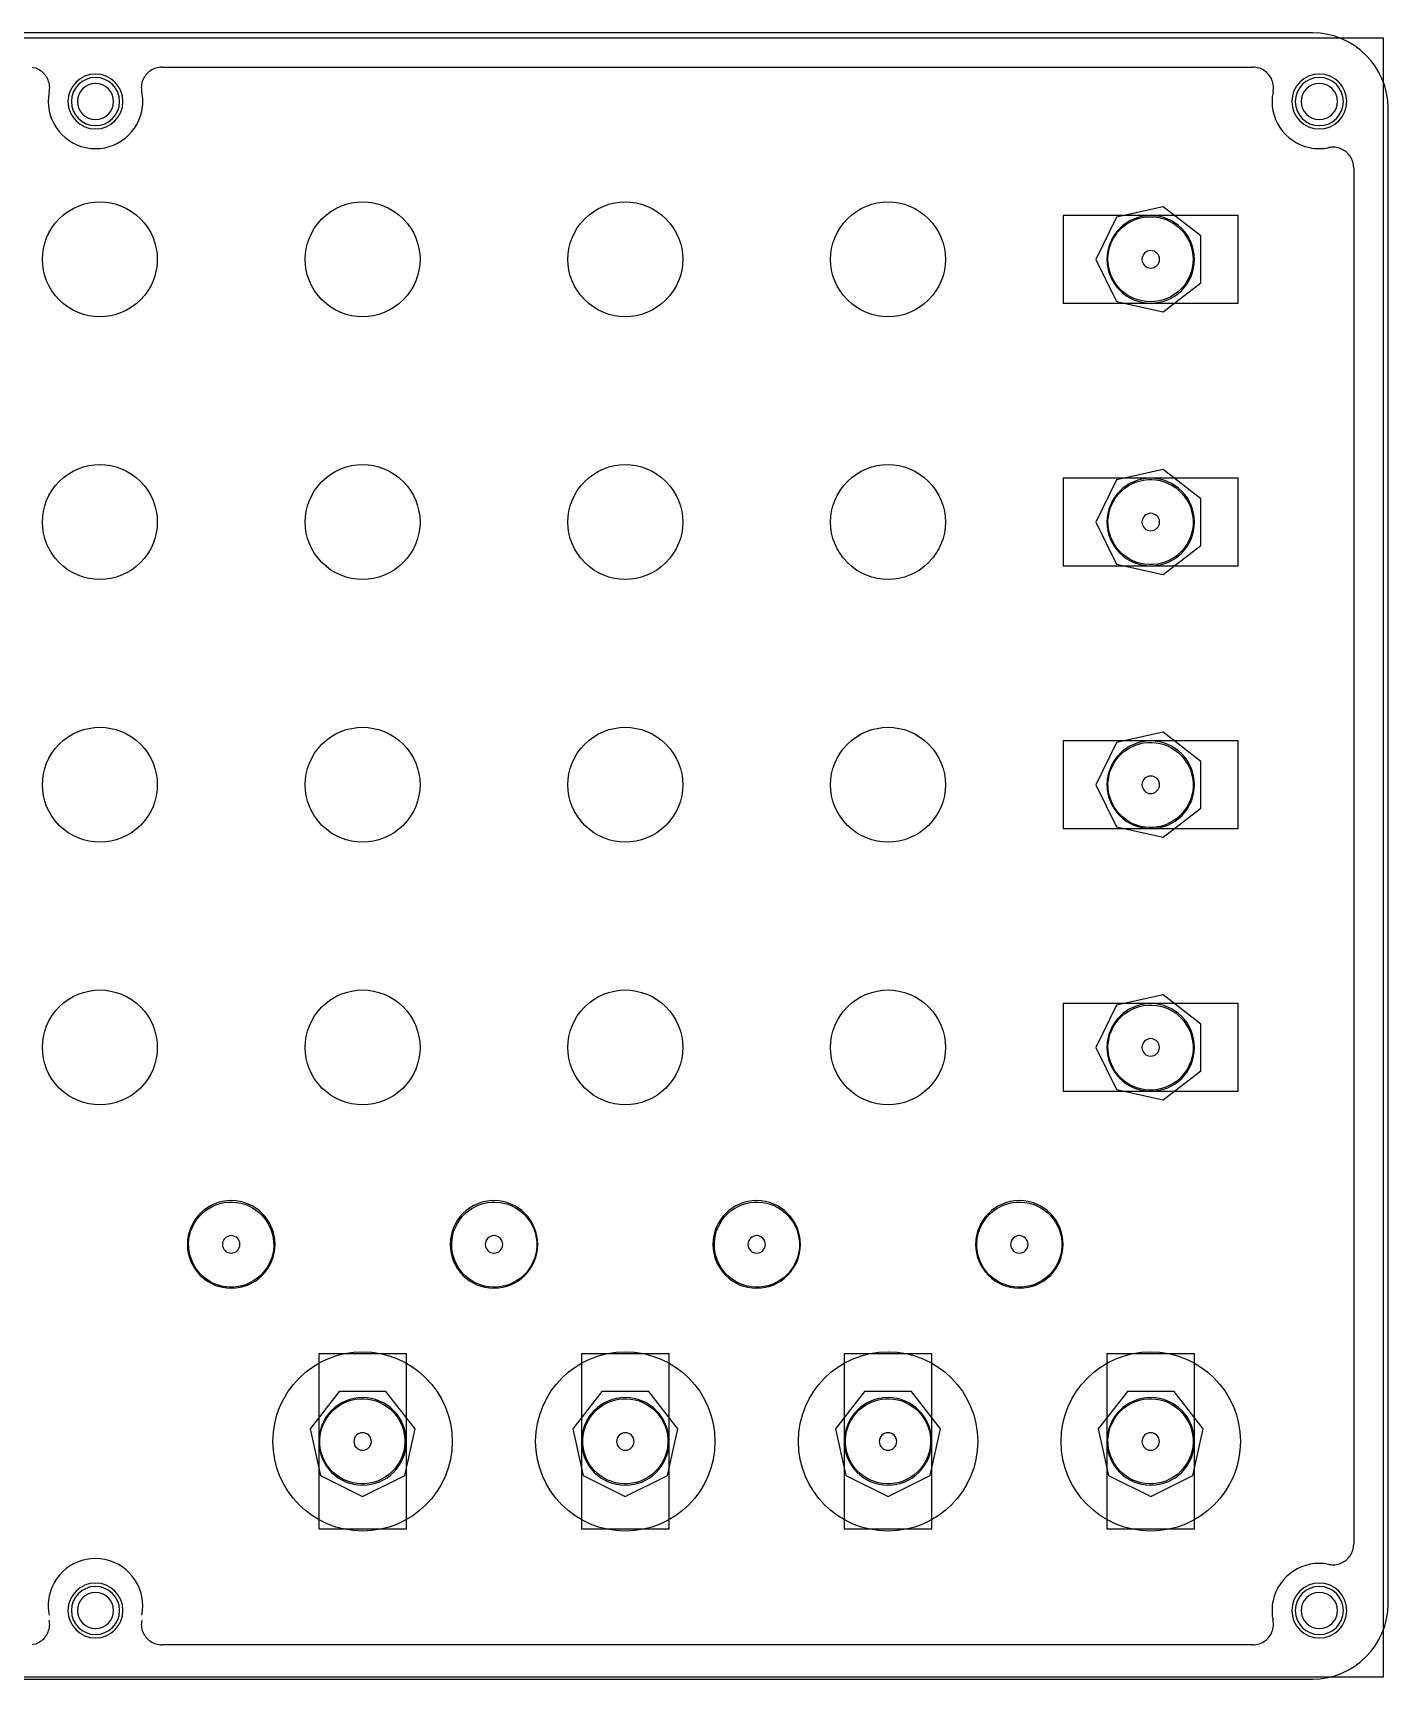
# Model space of a CAD drawing. Extents: x 8 to 196, y 4 to 123.
# Drawn here: x 97.7 to 195.9, y 4 to 123.4 of the extents above; entities that cross this region are included whole.
import ezdxf

# ---------------------------------------------------------------- set-up
doc = ezdxf.new("R2010")
doc.units = 0
doc.layers.add('knobs', color=7, linetype='CONTINUOUS')
doc.layers.add('pilot_hole_vectors', color=7, linetype='CONTINUOUS')

msp = doc.modelspace()

# ---------------------------------------------------------------- linework, layer by layer
at = {"layer": 'knobs', "color": 7}
for points in [[(190.429661, 123.429762), (13.945523, 123.429762)], [(98.833734, 119.147851), (98.852431, 119.256507), (98.862309, 119.36622), (98.864778, 119.476287), (98.858428, 119.586001), (98.844317, 119.695715), (98.822445, 119.804018), (98.792106, 119.909851), (98.754006, 120.013215), (98.70885, 120.113757), (98.655934, 120.210418), (98.595961, 120.302845), (98.529639, 120.39104), (98.456614, 120.474295), (98.378298, 120.551201), (98.293984, 120.622462), (98.204378, 120.687373), (98.110186, 120.745582), (98.012467, 120.796734), (97.910867, 120.840126), (97.806092, 120.876109), (97.6992, 120.904332), (97.590192, 120.924793)], [(107.005302, 120.940844), (106.894882, 120.936964), (106.784816, 120.924616), (106.67616, 120.904508), (106.569974, 120.876286), (106.465552, 120.840302), (106.363952, 120.796911), (106.265174, 120.745758), (106.172041, 120.687902), (106.082788, 120.623344), (105.998121, 120.552083), (105.919452, 120.474825), (105.846427, 120.391922), (105.779399, 120.30408), (105.71978, 120.2113), (105.667216, 120.114639), (105.621707, 120.014097), (105.583607, 119.91038), (105.553621, 119.804194), (105.530691, 119.696244), (105.516932, 119.58653), (105.510935, 119.476464), (105.512699, 119.366044), (105.523282, 119.25633), (105.54198, 119.147675)], [(107.005302, 120.940844), (186.11078, 120.940844)], [(187.574384, 119.147851), (187.593081, 119.256507), (187.602606, 119.36622), (187.605428, 119.476287), (187.599078, 119.586001), (187.584615, 119.695715), (187.562742, 119.804018), (187.533109, 119.909851), (187.494303, 120.013215), (187.449501, 120.113757), (187.396584, 120.210418), (187.336612, 120.302845), (187.269937, 120.39104), (187.197617, 120.474295), (187.118948, 120.551201), (187.034281, 120.622462), (186.945381, 120.687373), (186.850837, 120.745582), (186.753117, 120.796734), (186.651165, 120.840126), (186.54639, 120.876109), (186.439498, 120.904332), (186.331548, 120.924793), (186.221128, 120.93714), (186.111062, 120.94102)], [(195.913592, 9.520781), (195.913592, 117.957967)], [(193.419347, 113.64861), (193.415114, 113.759029), (193.402767, 113.868391), (193.383364, 113.976693), (193.354436, 114.082879), (193.318806, 114.187654), (193.274708, 114.288902), (193.223556, 114.386621), (193.1657, 114.48046), (193.101142, 114.56936), (193.029528, 114.653321), (192.95227, 114.732343), (192.868661, 114.805015), (192.781172, 114.871338), (192.688392, 114.930957), (192.591025, 114.983874), (192.490483, 115.029382), (192.386414, 115.067482), (192.280228, 115.097468), (192.172278, 115.119693), (192.061858, 115.133452), (191.951792, 115.139802), (191.841372, 115.137685), (191.731306, 115.127454), (191.621592, 115.10911)], [(193.419347, 113.64861), (193.419347, 13.830491)], [(191.621662, 12.370555), (191.731376, 12.351505), (191.840737, 12.341627), (191.951157, 12.339511), (192.061223, 12.345508), (192.170937, 12.359619), (192.279593, 12.381491), (192.385779, 12.41183), (192.489143, 12.449577), (192.589685, 12.495086), (192.687051, 12.547649), (192.780537, 12.606916), (192.868732, 12.673591), (192.951635, 12.746263), (193.02854, 12.82458), (193.100154, 12.908541), (193.165065, 12.998147), (193.223626, 13.091986), (193.274779, 13.189705), (193.318171, 13.290952), (193.354507, 13.395374), (193.382729, 13.502619), (193.402837, 13.610569), (193.415185, 13.720283), (193.419418, 13.830702)], [(97.590192, 6.55459), (97.698848, 6.574698), (97.805386, 6.602921), (97.910161, 6.638551), (98.011761, 6.681943), (98.109481, 6.733448), (98.203673, 6.791304), (98.292925, 6.856215), (98.377239, 6.927476), (98.456261, 7.004382), (98.529286, 7.087637), (98.595609, 7.175479), (98.655228, 7.267554), (98.708145, 7.364568), (98.753653, 7.465109), (98.791753, 7.568826), (98.822092, 7.675012), (98.844317, 7.782962), (98.858428, 7.892323), (98.864778, 8.002743), (98.862661, 8.113162), (98.852431, 8.222523), (98.833734, 8.331532)], [(105.541838, 8.331532), (105.523141, 8.222523), (105.512558, 8.113162), (105.510794, 8.003448), (105.517144, 7.893029), (105.530902, 7.783668), (105.552775, 7.675718), (105.583466, 7.569532), (105.621213, 7.466168), (105.666722, 7.365979), (105.718933, 7.268965), (105.779258, 7.176184), (105.84558, 7.08799), (105.918605, 7.005087), (105.997275, 6.927829), (106.081236, 6.856921), (106.171194, 6.792009), (106.265386, 6.733801), (106.363105, 6.682648), (106.464352, 6.638551), (106.56948, 6.603273), (106.676019, 6.575051), (106.784675, 6.55459), (106.894388, 6.542243), (107.005161, 6.538009)], [(186.110921, 6.538009), (186.22134, 6.542243), (186.330701, 6.55459), (186.43971, 6.574698), (186.545543, 6.602921), (186.651023, 6.638551), (186.752271, 6.681943), (186.850343, 6.733448), (186.943829, 6.791304), (187.033435, 6.856215), (187.117748, 6.927476), (187.196771, 7.004382), (187.269796, 7.087637), (187.336118, 7.175479), (187.39609, 7.267554), (187.449007, 7.364568), (187.494515, 7.465109), (187.532968, 7.568826), (187.562601, 7.675012), (187.584826, 7.782962), (187.59929, 7.892323), (187.605287, 8.002743), (187.603171, 8.113162), (187.59294, 8.222523), (187.574243, 8.331532)], [(186.110921, 6.538009), (107.005443, 6.538009)], [(13.945523, 4.049974), (190.429661, 4.049974)]]:
    msp.add_lwpolyline(points, dxfattribs=at)
for points in [[(103.505111, 118.455207), (103.505111, 118.455207)], [(103.935041, 118.455207), (103.935041, 118.455207)], [(104.181704, 118.455207), (104.181704, 118.455207)], [(192.245232, 118.455207), (192.245232, 118.455207)], [(192.675868, 118.455207), (192.675868, 118.455207)], [(192.92253, 118.455207), (192.92253, 118.455207)], [(103.505111, 9.023646), (103.505111, 9.023646)], [(103.935041, 9.023646), (103.935041, 9.023646)], [(104.181704, 9.023646), (104.181704, 9.023646)], [(192.245232, 9.023646), (192.245232, 9.023646)], [(192.675868, 9.023646), (192.675868, 9.023646)], [(192.92253, 9.023646), (192.92253, 9.023646)]]:
    msp.add_lwpolyline(points, close=True, dxfattribs=at)
at = {"layer": 'knobs', "color": 4}
for points in [[(172.354069, 103.832321), (185.054069, 103.832321), (185.054069, 110.182321), (172.354069, 110.182321), (172.354069, 103.832321), (172.354069, 103.832321)], [(172.354069, 84.782321), (185.054069, 84.782321), (185.054069, 91.132321), (172.354069, 91.132321), (172.354069, 84.782321), (172.354069, 84.782321)], [(172.354069, 65.732321), (185.054069, 65.732321), (185.054069, 72.082321), (172.354069, 72.082321), (172.354069, 65.732321), (172.354069, 65.732321)], [(172.354069, 46.682674), (185.054069, 46.682674), (185.054069, 53.032674), (172.354069, 53.032674), (172.354069, 46.682674), (172.354069, 46.682674)], [(118.379069, 14.933732), (124.729069, 14.933732), (124.729069, 27.633732), (118.379069, 27.633732), (118.379069, 14.933732), (118.379069, 14.933732)], [(137.429069, 14.933732), (143.779069, 14.933732), (143.779069, 27.633732), (137.429069, 27.633732), (137.429069, 14.933732), (137.429069, 14.933732)], [(156.479069, 14.933732), (162.829069, 14.933732), (162.829069, 27.633732), (156.479069, 27.633732), (156.479069, 14.933732), (156.479069, 14.933732)], [(175.529069, 14.933732), (181.879069, 14.933732), (181.879069, 27.633732), (175.529069, 27.633732), (175.529069, 14.933732), (175.529069, 14.933732)]]:
    msp.add_lwpolyline(points, close=True, dxfattribs=at)
at = {"layer": 'knobs', "color": 1}
for points in [[(182.335775, 108.702983), (179.616917, 110.816827), (176.225664, 110.062236), (174.716481, 107.00718), (176.225664, 103.952125), (179.616917, 103.196827), (182.335775, 105.31173), (182.335775, 108.702983), (182.335775, 108.702983)], [(178.706009, 107.641228), (178.706009, 107.641228)], [(178.703963, 103.832321), (178.703963, 103.832321)], [(182.335775, 89.652983), (179.616917, 91.766827), (176.225664, 91.012236), (174.716481, 87.95718), (176.225664, 84.902125), (179.616917, 84.146827), (182.335775, 86.26173), (182.335775, 89.652983), (182.335775, 89.652983)], [(178.706009, 88.591228), (178.706009, 88.591228)], [(178.703963, 84.782321), (178.703963, 84.782321)], [(182.335775, 70.602983), (179.616917, 72.716827), (176.225664, 71.962236), (174.716481, 68.90718), (176.225664, 65.852125), (179.616917, 65.096827), (182.335775, 67.21173), (182.335775, 70.602983), (182.335775, 70.602983)], [(178.706009, 69.541228), (178.706009, 69.541228)], [(178.703963, 65.732321), (178.703963, 65.732321)], [(182.335775, 51.553336), (179.616917, 53.66718), (176.225664, 52.912589), (174.716481, 49.857533), (176.225664, 46.802477), (179.616917, 46.04718), (182.335775, 48.162436), (182.335775, 51.553336), (182.335775, 51.553336)], [(178.705339, 50.493627), (178.705339, 50.493627)], [(178.703963, 46.682674), (178.703963, 46.682674)], [(112.66421, 35.571197), (112.66421, 35.571197)], [(115.204633, 35.571197), (115.204633, 35.571197)], [(131.71421, 35.571197), (131.71421, 35.571197)], [(134.254633, 35.571197), (134.254633, 35.571197)], [(150.76421, 35.571197), (150.76421, 35.571197)], [(153.304633, 35.571197), (153.304633, 35.571197)], [(169.81421, 35.571197), (169.81421, 35.571197)], [(172.354633, 35.571197), (172.354633, 35.571197)], [(121.554633, 27.785991), (121.554633, 27.785991)], [(140.605339, 27.785991), (140.605339, 27.785991)], [(159.655339, 27.785991), (159.655339, 27.785991)], [(178.705339, 27.785991), (178.705339, 27.785991)], [(119.858972, 24.915509), (117.744422, 22.196651), (118.499013, 18.805398), (121.554069, 17.296215), (124.609125, 18.805398), (125.364069, 22.196651), (123.249519, 24.915509), (119.858972, 24.915509), (119.858972, 24.915509)], [(138.908972, 24.915509), (136.794422, 22.196651), (137.549013, 18.805398), (140.604069, 17.296215), (143.659125, 18.805398), (144.414069, 22.196651), (142.299519, 24.915509), (138.908972, 24.915509), (138.908972, 24.915509)], [(157.958972, 24.915509), (155.844422, 22.196651), (156.599013, 18.805398), (159.654069, 17.296215), (162.709125, 18.805398), (163.464069, 22.196651), (161.349519, 24.915509), (157.958972, 24.915509), (157.958972, 24.915509)], [(177.008972, 24.915509), (174.894422, 22.196651), (175.649013, 18.805398), (178.704069, 17.296215), (181.759125, 18.805398), (182.514069, 22.196651), (180.399519, 24.915509), (177.008972, 24.915509), (177.008972, 24.915509)], [(122.18921, 21.283344), (122.18921, 21.283344)], [(124.728963, 21.283697), (124.728963, 21.283697)], [(141.23921, 21.283344), (141.23921, 21.283344)], [(143.778963, 21.283697), (143.778963, 21.283697)], [(160.28854, 21.283344), (160.28854, 21.283344)], [(162.828963, 21.283697), (162.828963, 21.283697)], [(179.33921, 21.283344), (179.33921, 21.283344)], [(181.878963, 21.283697), (181.878963, 21.283697)]]:
    msp.add_lwpolyline(points, close=True, dxfattribs=at)
at = {"layer": 'knobs', "color": 7}
for points in [[(195.913592, 117.957896), (195.913592, 120.980144), (193.458611, 123.429832), (190.429661, 123.429832)], [(102.188156, 120.444874), (101.086784, 120.444874), (100.193904, 119.55411), (100.193904, 118.455207)], [(102.187733, 120.198635), (101.222886, 120.198635), (100.440425, 119.41829), (100.440425, 118.455207)], [(102.188192, 119.769657), (101.460764, 119.769657), (100.871272, 119.181224), (100.871272, 118.455207)], [(103.935041, 118.455207), (103.935041, 119.41829), (103.152933, 120.198635), (102.187733, 120.198635)], [(104.181704, 118.455207), (104.181704, 119.55411), (103.288823, 120.444874), (102.188156, 120.444874)], [(103.505111, 118.455207), (103.505111, 119.181224), (102.915267, 119.769657), (102.188192, 119.769657)], [(190.92863, 120.444874), (189.827611, 120.444874), (188.934378, 119.55411), (188.934378, 118.455207)], [(190.92856, 120.198635), (189.96336, 120.198635), (189.181251, 119.41829), (189.181251, 118.455207)], [(190.928666, 119.769657), (190.200885, 119.769657), (189.611041, 119.181224), (189.611041, 118.455207)], [(192.675868, 118.455207), (192.675868, 119.41829), (191.893054, 120.198635), (190.92856, 120.198635)], [(192.92253, 118.455207), (192.92253, 119.55411), (192.02965, 120.444874), (190.92863, 120.444874)], [(192.245232, 118.455207), (192.245232, 119.181224), (191.655388, 119.769657), (190.928666, 119.769657)], [(98.833734, 119.147851), (98.450617, 117.299648), (99.641595, 115.491309), (101.494031, 115.109251)], [(100.193904, 118.455207), (100.193904, 117.356304), (101.086784, 116.465541), (102.188156, 116.465541)], [(100.440425, 118.455207), (100.440425, 117.492477), (101.222886, 116.711779), (102.187733, 116.711779)], [(100.871272, 118.455207), (100.871272, 117.729543), (101.461117, 117.14111), (102.188192, 117.14111)], [(102.187733, 116.711779), (103.152933, 116.711779), (103.935041, 117.492477), (103.935041, 118.455207)], [(102.188156, 116.465541), (103.288823, 116.465541), (104.181704, 117.356304), (104.181704, 118.455207)], [(102.188192, 117.14111), (102.915267, 117.141463), (103.505111, 117.729896), (103.505111, 118.455207)], [(105.541803, 117.763198), (105.636348, 118.129382), (105.636348, 118.781668), (105.541803, 119.147498)], [(187.574384, 119.147851), (187.191267, 117.299648), (188.381892, 115.491309), (190.234681, 115.109251)], [(188.934378, 118.455207), (188.934378, 117.356304), (189.827611, 116.465541), (190.92863, 116.465541)], [(189.181251, 118.455207), (189.181251, 117.492477), (189.96336, 116.711779), (190.92856, 116.711779)], [(189.611041, 118.455207), (189.611041, 117.729543), (190.200885, 117.14111), (190.928666, 117.14111)], [(190.92856, 116.711779), (191.893054, 116.711779), (192.675868, 117.492477), (192.675868, 118.455207)], [(190.92863, 116.465541), (192.02965, 116.465893), (192.92253, 117.356304), (192.92253, 118.455207)], [(190.928666, 117.14111), (191.655388, 117.141463), (192.245232, 117.729896), (192.245232, 118.455207)], [(101.494031, 115.109251), (103.346114, 114.727193), (105.158686, 115.914995), (105.541803, 117.763198)], [(190.234681, 115.109251), (190.601217, 115.014354), (191.255267, 115.014354), (191.622509, 115.109251)], [(102.881541, 12.722557), (101.029105, 13.104968), (99.216886, 11.916459), (98.833769, 10.068962)], [(105.541838, 8.684309), (105.924955, 10.532159), (104.733977, 12.340146), (102.881541, 12.722557)], [(191.621662, 12.370555), (189.769579, 12.752261), (187.956654, 11.564458), (187.573537, 9.716961)], [(102.188156, 11.013666), (101.086784, 11.013666), (100.193904, 10.122902), (100.193904, 9.023646)], [(102.187733, 10.767074), (101.222886, 10.767074), (100.440425, 9.986377), (100.440425, 9.023646)], [(103.935041, 9.023646), (103.935041, 9.986377), (103.152933, 10.767074), (102.187733, 10.767074)], [(104.181704, 9.023646), (104.181704, 10.122196), (103.288823, 11.013666), (102.188156, 11.013666)], [(190.92863, 11.013666), (189.827611, 11.013666), (188.934378, 10.122902), (188.934378, 9.023646)], [(190.92856, 10.767074), (189.96336, 10.767074), (189.181251, 9.986377), (189.181251, 9.023646)], [(192.675868, 9.023646), (192.675868, 9.986377), (191.893054, 10.767074), (190.92856, 10.767074)], [(192.92253, 9.023646), (192.92253, 10.122196), (192.02965, 11.013666), (190.92863, 11.013666)], [(98.833769, 10.068962), (98.738872, 9.702779), (98.738872, 9.05014), (98.833769, 8.684309)], [(102.188192, 10.338096), (101.460764, 10.338096), (100.871272, 9.749663), (100.871272, 9.023646)], [(103.505111, 9.023646), (103.505111, 9.749663), (102.915267, 10.338096), (102.188192, 10.338096)], [(187.573537, 9.716961), (187.479346, 9.350424), (187.479346, 8.698138), (187.573537, 8.332308)], [(190.928666, 10.338096), (190.200885, 10.338096), (189.611041, 9.749663), (189.611041, 9.023646)], [(192.245232, 9.023646), (192.245232, 9.749663), (191.655388, 10.338096), (190.928666, 10.338096)], [(100.193904, 9.023646), (100.193904, 7.925096), (101.086784, 7.03398), (102.188156, 7.03398)], [(100.440425, 9.023646), (100.440425, 8.060916), (101.222886, 7.280219), (102.187733, 7.280219)], [(100.871272, 9.023646), (100.871272, 8.29763), (101.461117, 7.709196), (102.188192, 7.709196)], [(102.187733, 7.280219), (103.152933, 7.280219), (103.935041, 8.060916), (103.935041, 9.023646)], [(102.188156, 7.03398), (103.288823, 7.03398), (104.181704, 7.925096), (104.181704, 9.023646)], [(102.188192, 7.709196), (102.915267, 7.709902), (103.505111, 8.298335), (103.505111, 9.023646)], [(188.934378, 9.023646), (188.934378, 7.925096), (189.827611, 7.03398), (190.92863, 7.03398)], [(189.181251, 9.023646), (189.181251, 8.060916), (189.96336, 7.280219), (190.92856, 7.280219)], [(189.611041, 9.023646), (189.611041, 8.29763), (190.200885, 7.709196), (190.928666, 7.709196)], [(190.429661, 4.049974), (193.458611, 4.049974), (195.913592, 6.49931), (195.913592, 9.521557)], [(190.92856, 7.280219), (191.893054, 7.280219), (192.675868, 8.060916), (192.675868, 9.023646)], [(190.92863, 7.03398), (192.02965, 7.03398), (192.92253, 7.925096), (192.92253, 9.023646)], [(190.928666, 7.709196), (191.655388, 7.709902), (192.245232, 8.298335), (192.245232, 9.023646)]]:
    msp.add_open_spline(points, degree=3, dxfattribs=at)
at = {"layer": 'knobs', "color": 1}
for points in [[(178.703963, 110.182321), (176.950305, 110.182321), (175.528963, 108.76098), (175.528963, 107.007321)], [(181.878963, 107.007321), (181.878963, 108.76098), (180.457621, 110.182321), (178.703963, 110.182321)], [(178.706009, 107.641228), (178.355348, 107.641228), (178.070656, 107.356889), (178.070656, 107.006228)], [(179.340656, 107.006228), (179.339951, 107.356889), (179.05667, 107.641228), (178.706009, 107.641228)], [(175.528963, 107.007321), (175.528963, 105.254016), (176.950305, 103.832321), (178.703963, 103.832321)], [(178.070656, 107.006228), (178.070656, 106.655567), (178.355348, 106.371228), (178.706009, 106.371228)], [(178.703963, 103.832321), (180.457621, 103.832321), (181.878963, 105.253663), (181.878963, 107.007321)], [(178.706009, 106.371228), (179.05667, 106.371228), (179.340656, 106.655567), (179.340656, 107.006228)], [(178.703963, 91.132321), (176.950305, 91.132321), (175.528963, 89.71098), (175.528963, 87.957321)], [(181.878963, 87.957321), (181.878963, 89.71098), (180.457621, 91.132321), (178.703963, 91.132321)], [(178.706009, 88.591228), (178.355348, 88.591228), (178.070656, 88.306889), (178.070656, 87.956228)], [(179.340656, 87.956228), (179.339951, 88.306889), (179.05667, 88.591228), (178.706009, 88.591228)], [(175.528963, 87.957321), (175.528963, 86.204016), (176.950305, 84.782321), (178.703963, 84.782321)], [(178.070656, 87.956228), (178.070656, 87.605567), (178.355348, 87.321228), (178.706009, 87.321228)], [(178.703963, 84.782321), (180.457621, 84.782321), (181.878963, 86.203663), (181.878963, 87.957321)], [(178.706009, 87.321228), (179.05667, 87.321228), (179.340656, 87.605567), (179.340656, 87.956228)], [(178.703963, 72.082321), (176.950305, 72.082321), (175.528963, 70.66098), (175.528963, 68.907321)], [(181.878963, 68.907321), (181.878963, 70.66098), (180.457621, 72.082321), (178.703963, 72.082321)], [(178.706009, 69.541228), (178.355348, 69.541228), (178.070656, 69.256889), (178.070656, 68.906228)], [(179.340656, 68.906228), (179.339951, 69.256889), (179.05667, 69.541228), (178.706009, 69.541228)], [(175.528963, 68.907321), (175.528963, 67.154016), (176.950305, 65.732321), (178.703963, 65.732321)], [(178.070656, 68.906228), (178.070656, 68.555567), (178.355348, 68.271228), (178.706009, 68.271228)], [(178.703963, 65.732321), (180.457621, 65.732321), (181.878963, 67.153663), (181.878963, 68.907321)], [(178.706009, 68.271228), (179.05667, 68.271228), (179.340656, 68.555567), (179.340656, 68.906228)], [(178.703963, 53.032674), (176.950305, 53.032674), (175.528963, 51.611332), (175.528963, 49.857674)], [(181.878963, 49.857674), (181.878963, 51.611332), (180.457621, 53.032674), (178.703963, 53.032674)], [(178.705339, 50.493627), (178.354678, 50.493627), (178.069986, 50.209288), (178.069986, 49.858627)], [(179.339986, 49.858627), (179.339986, 50.209288), (179.056, 50.493627), (178.705339, 50.493627)], [(175.528963, 49.857674), (175.528963, 48.104369), (176.950305, 46.682674), (178.703963, 46.682674)], [(178.069986, 49.858627), (178.069986, 49.507965), (178.354678, 49.223274), (178.705339, 49.223274)], [(178.703963, 46.682674), (180.457621, 46.682674), (181.878963, 48.103663), (181.878963, 49.857674)], [(178.705339, 49.223274), (179.056, 49.223274), (179.339986, 49.507965), (179.339986, 49.858627)], [(112.029633, 38.746197), (110.275622, 38.746197), (108.854633, 37.324856), (108.854633, 35.571197)], [(115.204633, 35.571197), (115.204633, 37.324856), (113.783292, 38.746197), (112.029633, 38.746197)], [(131.079633, 38.746197), (129.325975, 38.746197), (127.904633, 37.324856), (127.904633, 35.571197)], [(134.254633, 35.571197), (134.254633, 37.324856), (132.833292, 38.746197), (131.079633, 38.746197)], [(150.129633, 38.746197), (148.375975, 38.746197), (146.954633, 37.324856), (146.954633, 35.571197)], [(153.304633, 35.571197), (153.304633, 37.324856), (151.883292, 38.746197), (150.129633, 38.746197)], [(169.179633, 38.746197), (167.425975, 38.746197), (166.004633, 37.324856), (166.004633, 35.571197)], [(172.354633, 35.571197), (172.354633, 37.324856), (170.933292, 38.746197), (169.179633, 38.746197)], [(112.029563, 36.20655), (111.678902, 36.20655), (111.393857, 35.921858), (111.393857, 35.571197)], [(112.66421, 35.571197), (112.66421, 35.921858), (112.380224, 36.20655), (112.029563, 36.20655)], [(131.079563, 36.20655), (130.728902, 36.20655), (130.44421, 35.921858), (130.44421, 35.571197)], [(131.71421, 35.571197), (131.71421, 35.921858), (131.430224, 36.20655), (131.079563, 36.20655)], [(150.129563, 36.20655), (149.778902, 36.20655), (149.49421, 35.921858), (149.49421, 35.571197)], [(150.76421, 35.571197), (150.76421, 35.921858), (150.480224, 36.20655), (150.129563, 36.20655)], [(169.179563, 36.20655), (168.828902, 36.20655), (168.54421, 35.921858), (168.54421, 35.571197)], [(169.81421, 35.571197), (169.81421, 35.921858), (169.530224, 36.20655), (169.179563, 36.20655)], [(108.854633, 35.571197), (108.854633, 33.817539), (110.275622, 32.396197), (112.029633, 32.396197)], [(111.393857, 35.571197), (111.393857, 35.220536), (111.678902, 34.93655), (112.029563, 34.93655)], [(112.029563, 34.93655), (112.380224, 34.93655), (112.66421, 35.220536), (112.66421, 35.571197)], [(112.029633, 32.396197), (113.783292, 32.396197), (115.204633, 33.817539), (115.204633, 35.571197)], [(127.904633, 35.571197), (127.904633, 33.817539), (129.325975, 32.396197), (131.079633, 32.396197)], [(130.44421, 35.571197), (130.44421, 35.220536), (130.728902, 34.93655), (131.079563, 34.93655)], [(131.079563, 34.93655), (131.430224, 34.93655), (131.71421, 35.220536), (131.71421, 35.571197)], [(131.079633, 32.396197), (132.833292, 32.396197), (134.254633, 33.817539), (134.254633, 35.571197)], [(146.954633, 35.571197), (146.954633, 33.817539), (148.375975, 32.396197), (150.129633, 32.396197)], [(149.49421, 35.571197), (149.49421, 35.220536), (149.778902, 34.93655), (150.129563, 34.93655)], [(150.129563, 34.93655), (150.480224, 34.93655), (150.76421, 35.220536), (150.76421, 35.571197)], [(150.129633, 32.396197), (151.883292, 32.396197), (153.304633, 33.817539), (153.304633, 35.571197)], [(166.004633, 35.571197), (166.004633, 33.817539), (167.425975, 32.396197), (169.179633, 32.396197)], [(168.54421, 35.571197), (168.54421, 35.220536), (168.828902, 34.93655), (169.179563, 34.93655)], [(169.179563, 34.93655), (169.530224, 34.93655), (169.81421, 35.220536), (169.81421, 35.571197)], [(169.179633, 32.396197), (170.933292, 32.396197), (172.354633, 33.817539), (172.354633, 35.571197)], [(115.052233, 21.283591), (115.052233, 24.874869), (117.963356, 27.785991), (121.554633, 27.785991)], [(121.554633, 27.785991), (125.145911, 27.785991), (128.057033, 24.874869), (128.057033, 21.283591)], [(134.102939, 21.283591), (134.102939, 24.874869), (137.014061, 27.785991), (140.605339, 27.785991)], [(140.605339, 27.785991), (144.196617, 27.785991), (147.107739, 24.874869), (147.107739, 21.283591)], [(153.152939, 21.283591), (153.152939, 24.874869), (156.064061, 27.785991), (159.655339, 27.785991)], [(159.655339, 27.785991), (163.246617, 27.785991), (166.157739, 24.874869), (166.157739, 21.283591)], [(172.202939, 21.283591), (172.202939, 24.874869), (175.114061, 27.785991), (178.705339, 27.785991)], [(178.705339, 27.785991), (182.296617, 27.785991), (185.207739, 24.874869), (185.207739, 21.283591)], [(121.553963, 24.458697), (119.800305, 24.458697), (118.378963, 23.037356), (118.378963, 21.283697)], [(124.728963, 21.283697), (124.728963, 23.037356), (123.307621, 24.458697), (121.553963, 24.458697)], [(140.603963, 24.458697), (138.850305, 24.458697), (137.428963, 23.037356), (137.428963, 21.283697)], [(143.778963, 21.283697), (143.778963, 23.037356), (142.357621, 24.458697), (140.603963, 24.458697)], [(159.653963, 24.458697), (157.900305, 24.458697), (156.478963, 23.037356), (156.478963, 21.283697)], [(162.828963, 21.283697), (162.828963, 23.037356), (161.407621, 24.458697), (159.653963, 24.458697)], [(178.703963, 24.458697), (176.950305, 24.458697), (175.528963, 23.037356), (175.528963, 21.283697)], [(181.878963, 21.283697), (181.878963, 23.037356), (180.457621, 24.458697), (178.703963, 24.458697)], [(121.554563, 21.918697), (121.203902, 21.918697), (120.91921, 21.633653), (120.91921, 21.283344)], [(122.18921, 21.283344), (122.18921, 21.633653), (121.905224, 21.918697), (121.554563, 21.918697)], [(140.603857, 21.918697), (140.253196, 21.918697), (139.96921, 21.633653), (139.96921, 21.283344)], [(141.23921, 21.283344), (141.23921, 21.633653), (140.954518, 21.918697), (140.603857, 21.918697)], [(159.653187, 21.918697), (159.302526, 21.918697), (159.01854, 21.633653), (159.01854, 21.283344)], [(160.28854, 21.283344), (160.28854, 21.633653), (160.003848, 21.918697), (159.653187, 21.918697)], [(178.703857, 21.918697), (178.353196, 21.918697), (178.06921, 21.633653), (178.06921, 21.283344)], [(179.33921, 21.283344), (179.33921, 21.633653), (179.054518, 21.918697), (178.703857, 21.918697)], [(121.554633, 14.781544), (117.963356, 14.781544), (115.052233, 17.692666), (115.052233, 21.283591)], [(118.378963, 21.283697), (118.378963, 19.530039), (119.800305, 18.108697), (121.553963, 18.108697)], [(120.91921, 21.283344), (120.91921, 20.932683), (121.203902, 20.648344), (121.554563, 20.648344)], [(121.553963, 18.108697), (123.307621, 18.108697), (124.728963, 19.530039), (124.728963, 21.283697)], [(121.554563, 20.648344), (121.905224, 20.648344), (122.18921, 20.932683), (122.18921, 21.283344)], [(128.057033, 21.283591), (128.057033, 17.692666), (125.145911, 14.781544), (121.554633, 14.781544)], [(140.605339, 14.781544), (137.014061, 14.781544), (134.102939, 17.692666), (134.102939, 21.283591)], [(137.428963, 21.283697), (137.428963, 19.530039), (138.850305, 18.108697), (140.603963, 18.108697)], [(139.96921, 21.283344), (139.96921, 20.932683), (140.253196, 20.648344), (140.603857, 20.648344)], [(140.603857, 20.648344), (140.954518, 20.648344), (141.23921, 20.932683), (141.23921, 21.283344)], [(140.603963, 18.108697), (142.357621, 18.108697), (143.778963, 19.530039), (143.778963, 21.283697)], [(147.107739, 21.283591), (147.107739, 17.692666), (144.196617, 14.781544), (140.605339, 14.781544)], [(159.655339, 14.781544), (156.064061, 14.781544), (153.152939, 17.692666), (153.152939, 21.283591)], [(156.478963, 21.283697), (156.478963, 19.530039), (157.900305, 18.108697), (159.653963, 18.108697)], [(159.01854, 21.283344), (159.01854, 20.932683), (159.302526, 20.648344), (159.653187, 20.648344)], [(159.653187, 20.648344), (160.003848, 20.648344), (160.28854, 20.932683), (160.28854, 21.283344)], [(159.653963, 18.108697), (161.407621, 18.108697), (162.828963, 19.530039), (162.828963, 21.283697)], [(166.157739, 21.283591), (166.157739, 17.692666), (163.246617, 14.781544), (159.655339, 14.781544)], [(178.705339, 14.781544), (175.114061, 14.781544), (172.202939, 17.692666), (172.202939, 21.283591)], [(175.528963, 21.283697), (175.528963, 19.530039), (176.950305, 18.108697), (178.703963, 18.108697)], [(178.06921, 21.283344), (178.06921, 20.932683), (178.353196, 20.648344), (178.703857, 20.648344)], [(178.703857, 20.648344), (179.054518, 20.648344), (179.33921, 20.932683), (179.33921, 21.283344)], [(178.703963, 18.108697), (180.457621, 18.108697), (181.878963, 19.530039), (181.878963, 21.283697)], [(185.207739, 21.283591), (185.207739, 17.692666), (182.296617, 14.781544), (178.705339, 14.781544)]]:
    msp.add_open_spline(points, degree=3, dxfattribs=at)
at = {"layer": 'pilot_hole_vectors', "color": 1}
for points in [[(8.659282, 123.073741), (195.550607, 123.073741), (195.550607, 4.186476), (8.659282, 4.186476), (8.659282, 123.073741)], [(181.774143, 107.014566), (181.774143, 107.014566)], [(105.448916, 104.063707), (105.448916, 104.063707)], [(124.498916, 104.063707), (124.498916, 104.063707)], [(143.548916, 104.06371), (143.548916, 104.06371)], [(162.598916, 104.063707), (162.598916, 104.063707)], [(181.669015, 88.752875), (181.669015, 88.752875)], [(105.448916, 85.013707), (105.448916, 85.013707)], [(124.498916, 85.013707), (124.498916, 85.013707)], [(143.548916, 85.013707), (143.548916, 85.013707)], [(162.598916, 85.013707), (162.598916, 85.013707)], [(181.669015, 69.692633), (181.669015, 69.692633)], [(105.448916, 65.963707), (105.448916, 65.963707)], [(124.498916, 65.963707), (124.498916, 65.963707)], [(143.548916, 65.963707), (143.548916, 65.963707)], [(162.598916, 65.963707), (162.598916, 65.963707)], [(181.669015, 50.646931), (181.669015, 50.646931)], [(105.448916, 46.913707), (105.448916, 46.913707)], [(124.498916, 46.913707), (124.498916, 46.913707)], [(143.548916, 46.913707), (143.548916, 46.913707)], [(162.598916, 46.913707), (162.598916, 46.913707)], [(115.006405, 36.356499), (115.006405, 36.356499)], [(134.08119, 36.356499), (134.08119, 36.356499)], [(153.126892, 36.356499), (153.126892, 36.356499)], [(172.160706, 36.356499), (172.160706, 36.356499)], [(124.514714, 22.09292), (124.514714, 22.09292)], [(143.589499, 22.09292), (143.589499, 22.09292)], [(162.635201, 22.09292), (162.635201, 22.09292)], [(181.669015, 22.09292), (181.669015, 22.09292)]]:
    msp.add_lwpolyline(points, close=True, dxfattribs=at)
for points in [[(99.559996, 109.952626), (101.18736, 111.57999), (103.821552, 111.57999), (105.449621, 109.952626)], [(118.609643, 109.952626), (120.236655, 111.57999), (122.871905, 111.57999), (124.498916, 109.952626)], [(137.659643, 109.952629), (139.28736, 111.580699), (141.921905, 111.580699), (143.549621, 109.952629)], [(156.709643, 109.952626), (158.336655, 111.57999), (160.971905, 111.57999), (162.598916, 109.952626)], [(99.560702, 104.063707), (97.932985, 105.691071), (97.931574, 108.325262), (99.559996, 109.952626)], [(105.449621, 109.952626), (107.076985, 108.325615), (107.076985, 105.691424), (105.448916, 104.063707)], [(118.610349, 104.063707), (116.982985, 105.691071), (116.981574, 108.325262), (118.609643, 109.952626)], [(124.498916, 109.952626), (126.126985, 108.325615), (126.12628, 105.691424), (124.498916, 104.063707)], [(137.660349, 104.06371), (136.032985, 105.691074), (136.031574, 108.325265), (137.659643, 109.952629)], [(143.549621, 109.952629), (145.176985, 108.325265), (145.176985, 105.691074), (143.548916, 104.06371)], [(156.710349, 104.063707), (155.082985, 105.691071), (155.081574, 108.325262), (156.709643, 109.952626)], [(162.598916, 109.952626), (164.226985, 108.325615), (164.22628, 105.691424), (162.598916, 104.063707)], [(176.5071, 109.196257), (177.08572, 109.774877), (177.870499, 110.099941), (178.688791, 110.099938)], [(178.688791, 110.099938), (179.50708, 110.099936), (180.291854, 109.77487), (180.87047, 109.19625)], [(175.603419, 107.014566), (175.603416, 107.832859), (175.92848, 108.617637), (176.5071, 109.196257)], [(180.87047, 109.19625), (181.449085, 108.617631), (181.774147, 107.832855), (181.774143, 107.014566)], [(176.507107, 104.832888), (175.928487, 105.411504), (175.603421, 106.196277), (175.603419, 107.014566)], [(181.774143, 107.014566), (181.77414, 105.310575), (180.392783, 103.929218), (178.688791, 103.929214)], [(105.448916, 104.063707), (103.821552, 102.436343), (101.188418, 102.436343), (99.560702, 104.063707)], [(124.498916, 104.063707), (122.871905, 102.436343), (120.23736, 102.436343), (118.610349, 104.063707)], [(143.548916, 104.06371), (141.921905, 102.436346), (139.288066, 102.436346), (137.660349, 104.06371)], [(162.598916, 104.063707), (160.971905, 102.436343), (158.33736, 102.436343), (156.710349, 104.063707)], [(178.688791, 103.929214), (177.870502, 103.92921), (177.085727, 104.254272), (176.507107, 104.832888)], [(99.559291, 90.902626), (101.186655, 92.530696), (103.821552, 92.530696), (105.448916, 90.902626)], [(118.609643, 90.902626), (120.236655, 92.530696), (122.871905, 92.530696), (124.498916, 90.902626)], [(137.659643, 90.902626), (139.28736, 92.530696), (141.921905, 92.530696), (143.549621, 90.902626)], [(156.709643, 90.902626), (158.336655, 92.530696), (160.971905, 92.530696), (162.598916, 90.902626)], [(99.559996, 85.013707), (97.933338, 86.641071), (97.931574, 89.275262), (99.559291, 90.902626)], [(105.448916, 90.902626), (107.076985, 89.275615), (107.07628, 86.641424), (105.448916, 85.013707)], [(118.610349, 85.013707), (116.982985, 86.641071), (116.981574, 89.275262), (118.609643, 90.902626)], [(124.498916, 90.902626), (126.126985, 89.275262), (126.12628, 86.641071), (124.498916, 85.013707)], [(137.660349, 85.013707), (136.032985, 86.641071), (136.031574, 89.275262), (137.659643, 90.902626)], [(143.549621, 90.902626), (145.176985, 89.275262), (145.176985, 86.641071), (143.548916, 85.013707)], [(156.710349, 85.013707), (155.082985, 86.641071), (155.081574, 89.275262), (156.709643, 90.902626)], [(162.598916, 90.902626), (164.226985, 89.275262), (164.22628, 86.641071), (162.598916, 85.013707)], [(176.016778, 89.497016), (176.425924, 90.205679), (177.099829, 90.722782), (177.890241, 90.934568)], [(177.890241, 90.934568), (178.680648, 91.146355), (179.522814, 91.03548), (180.231472, 90.626333)], [(180.231472, 90.626333), (180.94013, 90.217186), (181.45723, 89.543283), (181.669015, 88.752875)], [(175.708553, 87.155774), (175.496759, 87.946183), (175.607631, 88.788354), (176.016778, 89.497016)], [(181.669015, 88.752875), (182.110037, 87.106944), (181.13327, 85.415134), (179.487342, 84.974105)], [(177.146108, 85.282325), (176.437448, 85.691468), (175.920343, 86.365367), (175.708553, 87.155774)], [(105.448916, 85.013707), (103.821552, 83.386343), (101.187007, 83.386343), (99.559996, 85.013707)], [(124.498916, 85.013707), (122.871905, 83.386343), (120.23736, 83.386343), (118.610349, 85.013707)], [(143.548916, 85.013707), (141.921905, 83.386343), (139.288066, 83.386343), (137.660349, 85.013707)], [(162.598916, 85.013707), (160.971905, 83.386343), (158.33736, 83.386343), (156.710349, 85.013707)], [(179.487342, 84.974105), (178.696936, 84.762313), (177.854769, 84.873183), (177.146108, 85.282325)], [(99.559291, 71.852626), (101.186655, 73.480696), (103.821552, 73.480696), (105.448916, 71.852626)], [(118.609643, 71.852626), (120.236655, 73.480696), (122.871905, 73.480696), (124.498916, 71.852626)], [(137.659643, 71.852626), (139.28736, 73.480696), (141.921905, 73.480696), (143.549621, 71.852626)], [(156.709643, 71.852626), (158.336655, 73.480696), (160.971905, 73.480696), (162.598916, 71.852626)], [(99.559996, 65.963707), (97.933338, 67.591071), (97.931574, 70.225262), (99.559291, 71.852626)], [(105.448916, 71.852626), (107.076985, 70.225615), (107.07628, 67.591424), (105.448916, 65.963707)], [(118.610349, 65.963707), (116.982985, 67.591071), (116.981574, 70.225262), (118.609643, 71.852626)], [(124.498916, 71.852626), (126.126985, 70.225262), (126.12628, 67.591071), (124.498916, 65.963707)], [(137.660349, 65.963707), (136.032985, 67.591071), (136.031574, 70.225262), (137.659643, 71.852626)], [(143.549621, 71.852626), (145.176985, 70.225262), (145.176985, 67.591071), (143.548916, 65.963707)], [(156.710349, 65.963707), (155.082985, 67.591071), (155.081574, 70.225262), (156.709643, 71.852626)], [(162.598916, 71.852626), (164.226985, 70.225262), (164.22628, 67.591071), (162.598916, 65.963707)], [(176.016778, 70.436774), (176.425924, 71.145437), (177.099829, 71.66254), (177.890241, 71.874326)], [(177.890241, 71.874326), (178.680648, 72.086114), (179.522814, 71.975238), (180.231472, 71.566091)], [(175.708553, 68.095532), (175.496759, 68.885941), (175.607631, 69.728112), (176.016778, 70.436774)], [(180.231472, 71.566091), (180.94013, 71.156944), (181.45723, 70.483041), (181.669015, 69.692633)], [(181.669015, 69.692633), (182.110037, 68.046703), (181.13327, 66.354892), (179.487342, 65.913864)], [(177.146108, 66.222084), (176.437448, 66.631226), (175.920343, 67.305125), (175.708553, 68.095532)], [(105.448916, 65.963707), (103.821552, 64.336343), (101.187007, 64.336343), (99.559996, 65.963707)], [(124.498916, 65.963707), (122.871905, 64.336343), (120.23736, 64.336343), (118.610349, 65.963707)], [(143.548916, 65.963707), (141.921905, 64.336343), (139.288066, 64.336343), (137.660349, 65.963707)], [(162.598916, 65.963707), (160.971905, 64.336343), (158.33736, 64.336343), (156.710349, 65.963707)], [(179.487342, 65.913864), (178.696936, 65.702071), (177.854769, 65.812941), (177.146108, 66.222084)], [(99.559291, 52.802274), (101.186655, 54.430343), (103.821552, 54.430343), (105.448916, 52.802274)], [(118.609643, 52.802274), (120.236655, 54.430343), (122.871905, 54.430343), (124.498916, 52.802274)], [(137.659643, 52.802274), (139.28736, 54.430343), (141.921905, 54.430343), (143.549621, 52.802274)], [(156.709643, 52.802274), (158.336655, 54.430343), (160.971905, 54.430343), (162.598916, 52.802274)], [(99.559996, 46.913707), (97.932985, 48.540718), (97.931574, 51.175262), (99.559291, 52.802274)], [(105.448916, 52.802274), (107.076985, 51.175262), (107.07628, 48.541424), (105.448916, 46.913707)], [(118.610349, 46.913707), (116.982985, 48.540718), (116.981574, 51.175262), (118.609643, 52.802274)], [(124.498916, 52.802274), (126.126985, 51.175262), (126.12628, 48.541424), (124.498916, 46.913707)], [(137.660349, 46.913707), (136.032985, 48.540718), (136.031574, 51.175262), (137.659643, 52.802274)], [(143.549621, 52.802274), (145.176985, 51.175262), (145.176985, 48.541424), (143.548916, 46.913707)], [(156.710349, 46.913707), (155.082985, 48.540718), (155.081574, 51.175262), (156.709643, 52.802274)], [(162.598916, 52.802274), (164.226985, 51.175262), (164.22628, 48.541424), (162.598916, 46.913707)], [(176.016778, 51.391073), (176.425924, 52.099735), (177.099829, 52.616838), (177.890241, 52.828625)], [(177.890241, 52.828625), (178.680648, 53.040412), (179.522814, 52.929536), (180.231472, 52.520389)], [(175.708553, 49.04983), (175.496759, 49.840239), (175.607631, 50.68241), (176.016778, 51.391073)], [(180.231472, 52.520389), (180.94013, 52.111242), (181.45723, 51.437339), (181.669015, 50.646931)], [(181.669015, 50.646931), (182.110037, 49.001001), (181.13327, 47.309191), (179.487342, 46.868162)], [(177.146108, 47.176382), (176.437448, 47.585524), (175.920343, 48.259424), (175.708553, 49.04983)], [(105.448916, 46.913707), (103.821552, 45.286343), (101.187007, 45.286343), (99.559996, 46.913707)], [(124.498916, 46.913707), (122.871905, 45.286343), (120.23736, 45.286343), (118.610349, 46.913707)], [(143.548916, 46.913707), (141.921905, 45.286343), (139.288066, 45.286343), (137.660349, 46.913707)], [(162.598916, 46.913707), (160.971905, 45.286343), (158.33736, 45.286343), (156.710349, 46.913707)], [(179.487342, 46.868162), (178.696936, 46.656369), (177.854769, 46.76724), (177.146108, 47.176382)], [(109.354167, 37.10064), (109.763314, 37.809303), (110.437219, 38.326406), (111.22763, 38.538192)], [(111.22763, 38.538192), (112.018037, 38.74998), (112.860204, 38.639104), (113.568862, 38.229957)], [(113.568862, 38.229957), (114.27752, 37.82081), (114.79462, 37.146907), (115.006405, 36.356499)], [(128.428952, 37.10064), (128.838098, 37.809303), (129.512004, 38.326406), (130.302415, 38.538192)], [(130.302415, 38.538192), (131.092822, 38.74998), (131.934989, 38.639104), (132.643647, 38.229957)], [(132.643647, 38.229957), (133.352305, 37.82081), (133.869405, 37.146907), (134.08119, 36.356499)], [(147.474654, 37.10064), (147.8838, 37.809303), (148.557705, 38.326406), (149.348117, 38.538192)], [(149.348117, 38.538192), (150.138524, 38.74998), (150.98069, 38.639104), (151.689348, 38.229957)], [(151.689348, 38.229957), (152.398006, 37.82081), (152.915106, 37.146907), (153.126892, 36.356499)], [(166.508468, 37.10064), (166.917615, 37.809303), (167.59152, 38.326406), (168.381931, 38.538192)], [(168.381931, 38.538192), (169.172338, 38.74998), (170.014505, 38.639104), (170.723163, 38.229957)], [(170.723163, 38.229957), (171.431821, 37.82081), (171.948921, 37.146907), (172.160706, 36.356499)], [(109.045942, 34.759398), (108.834149, 35.549807), (108.945021, 36.391978), (109.354167, 37.10064)], [(128.120727, 34.759398), (127.908934, 35.549807), (128.019806, 36.391978), (128.428952, 37.10064)], [(147.166429, 34.759398), (146.954635, 35.549807), (147.065507, 36.391978), (147.474654, 37.10064)], [(166.200243, 34.759398), (165.98845, 35.549807), (166.099322, 36.391978), (166.508468, 37.10064)], [(115.006405, 36.356499), (115.447427, 34.710568), (114.47066, 33.018758), (112.824731, 32.57773)], [(134.08119, 36.356499), (134.522212, 34.710568), (133.545445, 33.018758), (131.899516, 32.57773)], [(153.126892, 36.356499), (153.567913, 34.710568), (152.591146, 33.018758), (150.945218, 32.57773)], [(172.160706, 36.356499), (172.601728, 34.710568), (171.624961, 33.018758), (169.979032, 32.57773)], [(110.483498, 32.88595), (109.774837, 33.295092), (109.257733, 33.968991), (109.045942, 34.759398)], [(129.558283, 32.88595), (128.849622, 33.295092), (128.332518, 33.968991), (128.120727, 34.759398)], [(148.603984, 32.88595), (147.895324, 33.295092), (147.378219, 33.968991), (147.166429, 34.759398)], [(167.637799, 32.88595), (166.929138, 33.295092), (166.412034, 33.968991), (166.200243, 34.759398)], [(112.824731, 32.57773), (112.034326, 32.365937), (111.192158, 32.476807), (110.483498, 32.88595)], [(131.899516, 32.57773), (131.10911, 32.365937), (130.266943, 32.476807), (129.558283, 32.88595)], [(150.945218, 32.57773), (150.154812, 32.365937), (149.312645, 32.476807), (148.603984, 32.88595)], [(169.979032, 32.57773), (169.188627, 32.365937), (168.34646, 32.476807), (167.637799, 32.88595)], [(118.862477, 22.837061), (119.271623, 23.545724), (119.945528, 24.062827), (120.735939, 24.274613)], [(120.735939, 24.274613), (121.526347, 24.486401), (122.368513, 24.375525), (123.077171, 23.966378)], [(123.077171, 23.966378), (123.785829, 23.557231), (124.302929, 22.883328), (124.514714, 22.09292)], [(137.937261, 22.837061), (138.346408, 23.545724), (139.020313, 24.062827), (139.810724, 24.274613)], [(139.810724, 24.274613), (140.601132, 24.486401), (141.443298, 24.375525), (142.151956, 23.966378)], [(142.151956, 23.966378), (142.860614, 23.557231), (143.377714, 22.883328), (143.589499, 22.09292)], [(156.982963, 22.837061), (157.392109, 23.545724), (158.066015, 24.062827), (158.856426, 24.274613)], [(158.856426, 24.274613), (159.646833, 24.486401), (160.489, 24.375525), (161.197658, 23.966378)], [(161.197658, 23.966378), (161.906316, 23.557231), (162.423416, 22.883328), (162.635201, 22.09292)], [(176.016778, 22.837061), (176.425924, 23.545724), (177.099829, 24.062827), (177.890241, 24.274613)], [(177.890241, 24.274613), (178.680648, 24.486401), (179.522814, 24.375525), (180.231472, 23.966378)], [(180.231472, 23.966378), (180.94013, 23.557231), (181.45723, 22.883328), (181.669015, 22.09292)], [(118.554252, 20.495819), (118.342458, 21.286228), (118.45333, 22.128399), (118.862477, 22.837061)], [(137.629036, 20.495819), (137.417243, 21.286228), (137.528115, 22.128399), (137.937261, 22.837061)], [(156.674738, 20.495819), (156.462945, 21.286228), (156.573817, 22.128399), (156.982963, 22.837061)], [(175.708553, 20.495819), (175.496759, 21.286228), (175.607631, 22.128399), (176.016778, 22.837061)], [(124.514714, 22.09292), (124.955736, 20.44699), (123.978969, 18.75518), (122.333041, 18.314151)], [(143.589499, 22.09292), (144.030521, 20.44699), (143.053754, 18.75518), (141.407825, 18.314151)], [(162.635201, 22.09292), (163.076223, 20.44699), (162.099456, 18.75518), (160.453527, 18.314151)], [(181.669015, 22.09292), (182.110037, 20.44699), (181.13327, 18.75518), (179.487342, 18.314151)], [(119.991807, 18.622371), (119.283147, 19.031513), (118.766042, 19.705413), (118.554252, 20.495819)], [(139.066592, 18.622371), (138.357931, 19.031513), (137.840827, 19.705413), (137.629036, 20.495819)], [(158.112294, 18.622371), (157.403633, 19.031513), (156.886529, 19.705413), (156.674738, 20.495819)], [(177.146108, 18.622371), (176.437448, 19.031513), (175.920343, 19.705413), (175.708553, 20.495819)], [(122.333041, 18.314151), (121.542635, 18.102358), (120.700468, 18.213228), (119.991807, 18.622371)], [(141.407825, 18.314151), (140.61742, 18.102358), (139.775253, 18.213228), (139.066592, 18.622371)], [(160.453527, 18.314151), (159.663121, 18.102358), (158.820954, 18.213228), (158.112294, 18.622371)], [(179.487342, 18.314151), (178.696936, 18.102358), (177.854769, 18.213228), (177.146108, 18.622371)]]:
    msp.add_open_spline(points, degree=3, dxfattribs=at)

doc.saveas('drawing.dxf')
